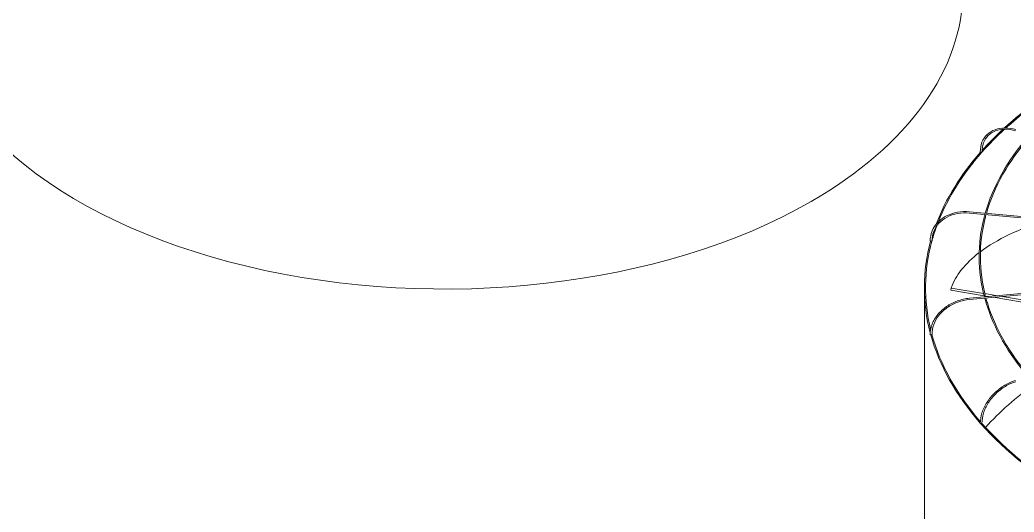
# Model space of a CAD drawing. Header units: millimetres. Extents: x -312439 to 477422, y -331570 to 212570.
# Drawn here: x 396725 to 397229, y 105827 to 106076 of the extents above; entities that cross this region are included whole.
import ezdxf

# ---------------------------------------------------------------- set-up
doc = ezdxf.new("R2010")
doc.units = ezdxf.units.MM

msp = doc.modelspace()

# ---------------------------------------------------------------- linework, layer by layer
at = {"color": 0, "linetype": 'Continuous', "lineweight": 0, "extrusion": (0, 0.816497, 0.57735)}
for p, q in [((397205.991, 105977.965), (397419.231, 105958.465)), ((397419.345, 105959.07), (397206.046, 105978.575)), ((397419.432, 105954.339), (397205.991, 105934.821)), ((397206.046, 105934.212), (397419.613, 105953.741)), ((397196.543, 105938.863), (397196.707, 105940.008)), ((397213.398, 105936.056), (397196.543, 105938.863)), ((397196.707, 105940.008), (397213.094, 105937.28)), ((397213.751, 105937.17), (397220.106, 105936.112)), ((397215.56, 105935.696), (397214.058, 105935.946)), ((397277.376, 105925.405), (397217.944, 105935.3)), ((397222.49, 105935.715), (397276.694, 105926.691))]:
    msp.add_line(p, q, dxfattribs=at)
at = {"color": 3, "linetype": 'Continuous', "lineweight": 0, "extrusion": (0, 0.816497, 0.57735)}
msp.add_line((397183.138, 105799.38), (397183.138, 105940.12), dxfattribs=at)
at = {"color": 3, "linetype": 'Continuous', "lineweight": 0}
for start_param, end_param in [(0, 2.3561945), (2.3561945, 3.1415927)]:
    msp.add_ellipse((396940.467, 106090.882), major_axis=(-262.225, 0), ratio=0.5773503, start_param=start_param, end_param=end_param, dxfattribs=at)
at = {"color": 0, "linetype": 'Continuous', "lineweight": 0}
for centre, major_axis, ratio, start_param, end_param in [((397445.363, 105940.12), (-261.613, 0), 0.5773503, 5.4234857, 5.718128), ((397445.363, 105940.12), (-262.225, 0), 0.5773503, 5.4989549, 5.7196003), ((397445.363, 105940.12), (-261.613, 0), 0.5773503, 5.7230202, 5.8115447), ((397445.363, 105940.12), (-262.225, 0), 0.5773503, 5.7247725, 5.8068149), ((397445.363, 105940.12), (-262.225, 0), 0.5773503, 5.8129334, 6.0685314), ((397445.363, 105940.12), (-261.613, 0), 0.5773503, 5.8119417, 6.0598961), ((397211.747, 106008.875), (0.306, 0), 0.5773503, 3.1415927, 4.7647143), ((397212.02, 106008.795), (0.306, 0.005), 0.5715189, 4.2314546, 5.8022509), ((397212.02, 106008.795), (0.306, 0.005), 0.5715189, 5.8022509, 6.2831853), ((397445.528, 105898.582), (-250.189, 35.961), 0.3284711, 5.6885713, 5.965771), ((397445.363, 105940.12), (-261.613, 0), 0.5773503, 6.0736106, 6.1250005), ((397445.363, 105940.12), (-262.225, 0), 0.5773503, 6.126925, 6.4343205), ((397445.363, 105940.12), (-261.613, 0), 0.5773503, 6.1262297, 6.4235661), ((397186.409, 105963.853), (0.306, 0), 0.5773503, 3.1415927, 5.0788735), ((397186.712, 105963.825), (0.306, 0.006), 0.5752952, 4.5444916, 6.1152879), ((397186.712, 105963.825), (0.306, 0.006), 0.5752952, 6.1152879, 6.2831853), ((397445.528, 105898.582), (-250.189, 35.961), 0.3284711, 5.9728515, 6.2156373), ((397186.409, 105916.513), (0.306, 0), 0.5773503, 3.1415927, 5.3930328), ((397445.363, 105940.12), (-262.225, 0), 0.5773503, 0.15775, 0.4689102), ((397186.712, 105916.541), (0.306, 0.006), 0.5792658, 4.8585762, 6.2831853), ((397445.363, 105940.12), (-261.613, 0), 0.5773503, 0.1573017, 0.4645126), ((397445.363, 105798.88), (-261.613, 0), 0.5773503, 5.6218563, 5.7966666), ((397211.747, 105871.491), (0.306, 0), 0.5773503, 3.1415927, 5.7071921), ((397445.363, 105940.12), (-262.225, 0), 0.5773503, 0.4717795, 0.7837457), ((397212.02, 105871.571), (0.306, 0.005), 0.5830421, 5.1737369, 6.2831853), ((397445.363, 105940.12), (-261.613, 0), 0.5773503, 0.4715588, 0.781436)]:
    msp.add_ellipse(centre, major_axis=major_axis, ratio=ratio, start_param=start_param, end_param=end_param, dxfattribs=at)
for points, knots in [([(397211.441, 106008.875), (397211.441, 106010.608), (397211.74, 106012.257), (397212.916, 106015.227), (397213.792, 106016.546), (397216.033, 106018.713), (397217.397, 106019.561), (397220.468, 106020.702), (397222.175, 106020.996), (397225.763, 106021.009), (397227.645, 106020.728), (397229.523, 106020.175)], [4.712389, 4.712389, 4.712389, 4.712389, 5.0265482, 5.0265482, 5.3407075, 5.3407075, 5.6548668, 5.6548668, 5.969026, 5.969026, 6.2831853, 6.2831853, 6.2831853, 6.2831853]), ([(397229.35, 106019.588), (397227.534, 106020.122), (397225.722, 106020.389), (397222.287, 106020.366), (397220.666, 106020.076), (397217.773, 106018.976), (397216.503, 106018.166), (397214.428, 106016.108), (397213.624, 106014.859), (397212.559, 106012.036), (397212.298, 106010.461), (397212.326, 106008.8)], [0, 0, 0, 0, 0.317268, 0.317268, 0.6345361, 0.6345361, 0.9518041, 0.9518041, 1.2690722, 1.2690722, 1.5863402, 1.5863402, 1.5863402, 1.5863402]), ([(397236.491, 106017.487), (397236.266, 106017.232), (397236.042, 106016.976), (397225.202, 106004.507), (397217.804, 105991.352), (397213.969, 105977.85)], [0.31387846, 0.31387846, 0.31387846, 0.31387846, 0.32022171, 0.32022171, 0.6228537, 0.6228537, 0.6228537, 0.6228537]), ([(397237.14, 106017.296), (397236.867, 106016.989), (397236.596, 106016.681), (397225.765, 106004.235), (397218.411, 105991.179), (397214.589, 105977.793)], [0.31209175, 0.31209175, 0.31209175, 0.31209175, 0.31977769, 0.31977769, 0.62202139, 0.62202139, 0.62202139, 0.62202139]), ([(397186.103, 105963.853), (397186.103, 105965.589), (397186.436, 105967.297), (397187.735, 105970.483), (397188.701, 105971.96), (397191.165, 105974.539), (397192.664, 105975.64), (397196.044, 105977.361), (397197.925, 105977.981), (397201.886, 105978.683), (397203.967, 105978.765), (397206.046, 105978.575)], [4.712389, 4.712389, 4.712389, 4.712389, 5.0265482, 5.0265482, 5.3407075, 5.3407075, 5.6548668, 5.6548668, 5.969026, 5.969026, 6.2831853, 6.2831853, 6.2831853, 6.2831853]), ([(397205.991, 105977.965), (397203.975, 105978.149), (397201.961, 105978.067), (397198.137, 105977.378), (397196.328, 105976.773), (397193.097, 105975.102), (397191.675, 105974.037), (397189.356, 105971.558), (397188.459, 105970.145), (397187.275, 105967.107), (397186.987, 105965.482), (397187.018, 105963.831)], [6.2831853, 6.2831853, 6.2831853, 6.2831853, 6.6004533, 6.6004533, 6.9177214, 6.9177214, 7.2349894, 7.2349894, 7.5522575, 7.5522575, 7.8695255, 7.8695255, 7.8695255, 7.8695255]), ([(397213.801, 105977.251), (397213.641, 105976.673), (397213.488, 105976.095), (397209.99, 105962.275), (397210.056, 105948.741), (397213.539, 105935.512)], [0.6273321, 0.6273321, 0.6273321, 0.6273321, 0.64026634, 0.64026634, 0.9362265, 0.9362265, 0.9362265, 0.9362265]), ([(397214.42, 105977.194), (397214.258, 105976.609), (397214.102, 105976.023), (397210.599, 105962.238), (397210.668, 105948.756), (397214.158, 105935.568)], [0.62653255, 0.62653255, 0.62653255, 0.62653255, 0.63973087, 0.63973087, 0.93697289, 0.93697289, 0.93697289, 0.93697289]), ([(397186.103, 105916.513), (397186.103, 105918.249), (397186.436, 105920.014), (397187.73, 105923.424), (397188.691, 105925.07), (397191.143, 105928.084), (397192.635, 105929.453), (397196.002, 105931.784), (397197.878, 105932.745), (397201.833, 105934.169), (397203.911, 105934.631), (397205.991, 105934.821)], [4.712389, 4.712389, 4.712389, 4.712389, 5.0265482, 5.0265482, 5.3407075, 5.3407075, 5.6548668, 5.6548668, 5.969026, 5.969026, 6.2831853, 6.2831853, 6.2831853, 6.2831853]), ([(397206.046, 105934.212), (397204.031, 105934.027), (397202.015, 105933.576), (397198.184, 105932.186), (397196.37, 105931.247), (397193.126, 105928.977), (397191.697, 105927.646), (397189.366, 105924.728), (397188.464, 105923.141), (397187.275, 105919.873), (397186.987, 105918.192), (397187.018, 105916.547)], [0, 0, 0, 0, 0.317268, 0.317268, 0.6345361, 0.6345361, 0.9518041, 0.9518041, 1.2690722, 1.2690722, 1.5863402, 1.5863402, 1.5863402, 1.5863402]), ([(397213.699, 105934.911), (397213.928, 105934.067), (397214.171, 105933.224), (397218.374, 105919.435), (397225.601, 105906.831), (397235.799, 105895.096)], [0.94070481, 0.94070481, 0.94070481, 0.94070481, 0.95960699, 0.95960699, 1.25038008, 1.25038008, 1.25038008, 1.25038008]), ([(397214.319, 105934.968), (397214.547, 105934.13), (397214.789, 105933.292), (397218.994, 105919.561), (397226.226, 105906.995), (397236.445, 105895.286)], [0.94148414, 0.94148414, 0.94148414, 0.94148414, 0.96039344, 0.96039344, 1.25213605, 1.25213605, 1.25213605, 1.25213605]), ([(397211.441, 105871.491), (397211.441, 105873.223), (397211.74, 105875.038), (397212.903, 105878.659), (397213.766, 105880.464), (397215.97, 105883.893), (397217.311, 105885.516), (397220.342, 105888.426), (397222.032, 105889.712), (397225.597, 105891.822), (397227.472, 105892.646), (397229.35, 105893.199)], [4.712389, 4.712389, 4.712389, 4.712389, 5.0265482, 5.0265482, 5.3407075, 5.3407075, 5.6548668, 5.6548668, 5.969026, 5.969026, 6.2831853, 6.2831853, 6.2831853, 6.2831853]), ([(397229.523, 105892.611), (397227.707, 105892.077), (397225.888, 105891.275), (397222.43, 105889.217), (397220.79, 105887.961), (397217.857, 105885.119), (397216.564, 105883.535), (397214.453, 105880.199), (397213.636, 105878.448), (397212.558, 105874.958), (397212.298, 105873.22), (397212.326, 105871.576)], [6.2831853, 6.2831853, 6.2831853, 6.2831853, 6.6004533, 6.6004533, 6.9177214, 6.9177214, 7.2349894, 7.2349894, 7.5522575, 7.5522575, 7.8695255, 7.8695255, 7.8695255, 7.8695255])]:
    msp.add_open_spline(points, degree=3, knots=knots, dxfattribs=at)

doc.saveas('drawing.dxf')
